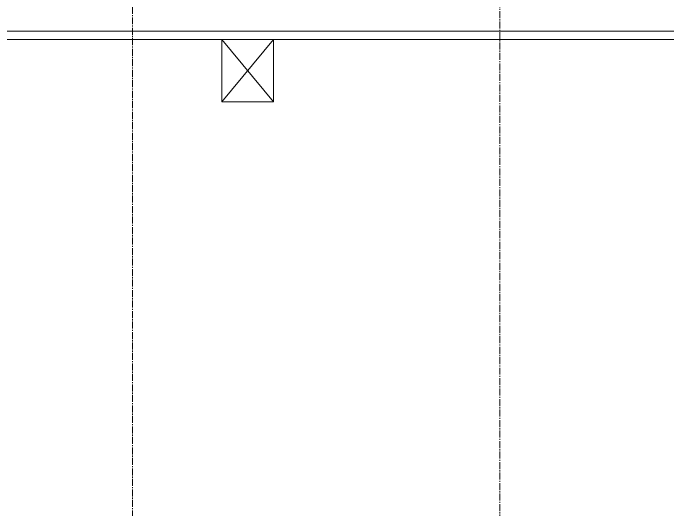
# Model space of a CAD drawing. Header units: millimetres. Extents: x 53635 to 142317, y 101101 to 147193.
# Drawn here: x 70953 to 71844, y 142202 to 142878 of the extents above; entities that cross this region are included whole.
import ezdxf

# ---------------------------------------------------------------- set-up
doc = ezdxf.new("R2010")
doc.units = ezdxf.units.MM
doc.header["$LTSCALE"] = 0.5
doc.header["$MEASUREMENT"] = 0
doc.linetypes.add('AXES2', pattern=[28.575, 19.05, -3.175, 3.175, -3.175])
doc.layers.add('AXE', color=1, linetype='AXES2', lineweight=0)
doc.layers.add('FORT', color=7, linetype='Continuous', lineweight=0)

msp = doc.modelspace()

# ---------------------------------------------------------------- linework, layer by layer
at = {"layer": 'AXE'}
for p, q in [((71615.89, 143524.13), (71615.89, 141272.7)), ((71115.89, 143072.63), (71115.89, 141106.91))]:
    msp.add_line(p, q, dxfattribs=at)
at = {"layer": 'FORT'}
for p, q in [((77205.89, 142853.63), (70825.89, 142853.63)), ((77205.89, 142842.63), (70825.89, 142842.63)), ((71237.63, 142842.63), (71237.63, 142757.63)), ((71237.63, 142842.63), (71307.63, 142757.63)), ((71237.63, 142757.63), (71307.63, 142842.63)), ((71307.63, 142842.63), (71307.63, 142757.63)), ((71307.63, 142757.63), (71237.63, 142757.63))]:
    msp.add_line(p, q, dxfattribs=at)

doc.saveas('drawing.dxf')
